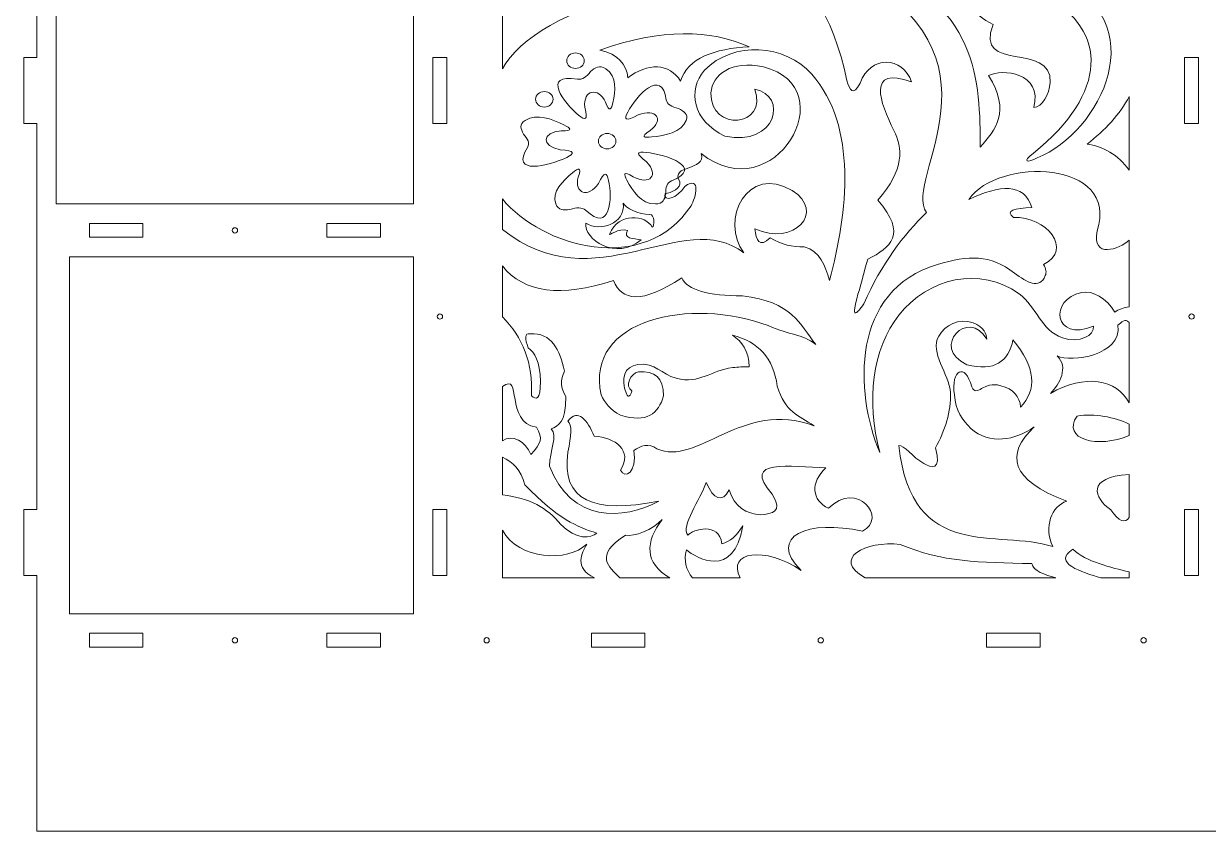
# Model space of a CAD drawing. Header units: inches. Extents: x 317 to 457, y -18 to 75.
# Drawn here: x 317.13 to 352.46, y -17.92 to 6.17 of the extents above; entities that cross this region are included whole.
import ezdxf

# ---------------------------------------------------------------- set-up
doc = ezdxf.new("R2010")
doc.units = ezdxf.units.IN
doc.header["$MEASUREMENT"] = 0
doc.layers.add('Layer 1', color=7, linetype='Continuous')

msp = doc.modelspace()

# ---------------------------------------------------------------- linework, layer by layer
at = {"layer": 'Layer 1', "color": 22, "lineweight": 15}
for points, knots in [([(317.527, -10.288), (317.527, -10.288), (317.133, -10.288), (317.133, -10.288), (317.133, -10.288), (317.133, -10.288), (317.133, -8.32), (317.133, -8.32), (317.133, -8.32), (317.133, -8.32), (317.527, -8.32), (317.527, -8.32), (317.527, -8.32), (317.527, -8.32), (317.527, 3.196), (317.527, 3.196), (317.527, 3.196), (317.527, 3.196), (317.133, 3.196), (317.133, 3.196), (317.133, 3.196), (317.133, 3.196), (317.133, 5.165), (317.133, 5.165), (317.133, 5.165), (317.133, 5.165), (317.527, 5.165), (317.527, 5.165), (317.527, 5.165), (317.527, 5.165), (317.527, 16.68), (317.527, 16.68), (317.527, 16.68), (317.527, 16.68), (317.133, 16.68), (317.133, 16.68), (317.133, 16.68), (317.133, 16.68), (317.133, 18.649), (317.133, 18.649), (317.133, 18.649), (317.133, 18.649), (317.527, 18.649), (317.527, 18.649), (317.527, 18.649), (317.527, 18.649), (317.527, 30.165), (317.527, 30.165), (317.527, 30.165), (317.527, 30.165), (317.133, 30.165), (317.133, 30.165), (317.133, 30.165), (317.133, 30.165), (317.133, 32.133), (317.133, 32.133), (317.133, 32.133), (317.133, 32.133), (317.527, 32.133), (317.527, 32.133), (317.527, 32.133), (317.527, 32.133), (317.527, 43.649), (317.527, 43.649), (317.527, 43.649), (317.527, 43.649), (317.133, 43.649), (317.133, 43.649), (317.133, 43.649), (317.133, 43.649), (317.133, 45.617), (317.133, 45.617), (317.133, 45.617), (317.133, 45.617), (317.527, 45.617), (317.527, 45.617), (317.527, 45.617), (317.527, 45.617), (317.527, 57.133), (317.527, 57.133), (317.527, 57.133), (317.527, 57.133), (317.133, 57.133), (317.133, 57.133), (317.133, 57.133), (317.133, 57.133), (317.133, 59.102), (317.133, 59.102), (317.133, 59.102), (317.133, 59.102), (317.527, 59.102), (317.527, 59.102), (317.527, 59.102), (317.527, 59.102), (317.527, 70.618), (317.527, 70.618), (317.527, 70.618), (317.527, 70.618), (317.133, 70.618), (317.133, 70.618), (317.133, 70.618), (317.133, 70.618), (317.133, 72.586), (317.133, 72.586), (317.133, 72.586), (317.133, 72.586), (317.527, 72.586), (317.527, 72.586), (317.527, 72.586), (317.527, 72.586), (317.527, 74.604), (317.527, 74.604), (317.527, 74.604), (317.527, 74.604), (363.983, 74.604), (363.983, 74.604), (363.983, 74.604), (363.983, 74.604), (363.983, 72.586), (363.983, 72.586), (363.983, 72.586), (363.983, 72.586), (364.377, 72.586), (364.377, 72.586), (364.377, 72.586), (364.377, 72.586), (364.377, 70.618), (364.377, 70.618), (364.377, 70.618), (364.377, 70.618), (363.983, 70.618), (363.983, 70.618), (363.983, 70.618), (363.983, 70.618), (363.983, 59.102), (363.983, 59.102), (363.983, 59.102), (363.983, 59.102), (364.377, 59.102), (364.377, 59.102), (364.377, 59.102), (364.377, 59.102), (364.377, 57.133), (364.377, 57.133), (364.377, 57.133), (364.377, 57.133), (363.983, 57.133), (363.983, 57.133), (363.983, 57.133), (363.983, 57.133), (363.983, 45.617), (363.983, 45.617), (363.983, 45.617), (363.983, 45.617), (364.377, 45.617), (364.377, 45.617), (364.377, 45.617), (364.377, 45.617), (364.377, 43.649), (364.377, 43.649), (364.377, 43.649), (364.377, 43.649), (363.983, 43.649), (363.983, 43.649), (363.983, 43.649), (363.983, 43.649), (363.983, 32.133), (363.983, 32.133), (363.983, 32.133), (363.983, 32.133), (364.377, 32.133), (364.377, 32.133), (364.377, 32.133), (364.377, 32.133), (364.377, 30.165), (364.377, 30.165), (364.377, 30.165), (364.377, 30.165), (363.983, 30.165), (363.983, 30.165), (363.983, 30.165), (363.983, 30.165), (363.983, 18.649), (363.983, 18.649), (363.983, 18.649), (363.983, 18.649), (364.377, 18.649), (364.377, 18.649), (364.377, 18.649), (364.377, 18.649), (364.377, 16.68), (364.377, 16.68), (364.377, 16.68), (364.377, 16.68), (363.983, 16.68), (363.983, 16.68), (363.983, 16.68), (363.983, 16.68), (363.983, 5.165), (363.983, 5.165), (363.983, 5.165), (363.983, 5.165), (364.377, 5.165), (364.377, 5.165), (364.377, 5.165), (364.377, 5.165), (364.377, 3.196), (364.377, 3.196), (364.377, 3.196), (364.377, 3.196), (363.983, 3.196), (363.983, 3.196), (363.983, 3.196), (363.983, 3.196), (363.983, -8.32), (363.983, -8.32), (363.983, -8.32), (363.983, -8.32), (364.377, -8.32), (364.377, -8.32), (364.377, -8.32), (364.377, -8.32), (364.377, -10.288), (364.377, -10.288), (364.377, -10.288), (364.377, -10.288), (363.983, -10.288), (363.983, -10.288), (363.983, -10.288), (363.983, -10.288), (363.983, -17.916), (363.983, -17.916), (363.983, -17.916), (363.983, -17.916), (317.527, -17.916), (317.527, -17.916), (317.527, -17.916), (317.527, -17.916), (317.527, -10.288), (317.527, -10.288)], [0, 0, 0, 0, 0.016667, 0.016667, 0.016667, 0.016667, 0.033333, 0.033333, 0.033333, 0.033333, 0.05, 0.05, 0.05, 0.05, 0.066667, 0.066667, 0.066667, 0.066667, 0.083333, 0.083333, 0.083333, 0.083333, 0.1, 0.1, 0.1, 0.1, 0.116667, 0.116667, 0.116667, 0.116667, 0.133333, 0.133333, 0.133333, 0.133333, 0.15, 0.15, 0.15, 0.15, 0.166667, 0.166667, 0.166667, 0.166667, 0.183333, 0.183333, 0.183333, 0.183333, 0.2, 0.2, 0.2, 0.2, 0.216667, 0.216667, 0.216667, 0.216667, 0.233333, 0.233333, 0.233333, 0.233333, 0.25, 0.25, 0.25, 0.25, 0.266667, 0.266667, 0.266667, 0.266667, 0.283333, 0.283333, 0.283333, 0.283333, 0.3, 0.3, 0.3, 0.3, 0.316667, 0.316667, 0.316667, 0.316667, 0.333333, 0.333333, 0.333333, 0.333333, 0.35, 0.35, 0.35, 0.35, 0.366667, 0.366667, 0.366667, 0.366667, 0.383333, 0.383333, 0.383333, 0.383333, 0.4, 0.4, 0.4, 0.4, 0.416667, 0.416667, 0.416667, 0.416667, 0.433333, 0.433333, 0.433333, 0.433333, 0.45, 0.45, 0.45, 0.45, 0.466667, 0.466667, 0.466667, 0.466667, 0.483333, 0.483333, 0.483333, 0.483333, 0.5, 0.5, 0.5, 0.5, 0.516667, 0.516667, 0.516667, 0.516667, 0.533333, 0.533333, 0.533333, 0.533333, 0.55, 0.55, 0.55, 0.55, 0.566667, 0.566667, 0.566667, 0.566667, 0.583333, 0.583333, 0.583333, 0.583333, 0.6, 0.6, 0.6, 0.6, 0.616667, 0.616667, 0.616667, 0.616667, 0.633333, 0.633333, 0.633333, 0.633333, 0.65, 0.65, 0.65, 0.65, 0.666667, 0.666667, 0.666667, 0.666667, 0.683333, 0.683333, 0.683333, 0.683333, 0.7, 0.7, 0.7, 0.7, 0.716667, 0.716667, 0.716667, 0.716667, 0.733333, 0.733333, 0.733333, 0.733333, 0.75, 0.75, 0.75, 0.75, 0.766667, 0.766667, 0.766667, 0.766667, 0.783333, 0.783333, 0.783333, 0.783333, 0.8, 0.8, 0.8, 0.8, 0.816667, 0.816667, 0.816667, 0.816667, 0.833333, 0.833333, 0.833333, 0.833333, 0.85, 0.85, 0.85, 0.85, 0.866667, 0.866667, 0.866667, 0.866667, 0.883333, 0.883333, 0.883333, 0.883333, 0.9, 0.9, 0.9, 0.9, 0.916667, 0.916667, 0.916667, 0.916667, 0.933333, 0.933333, 0.933333, 0.933333, 0.95, 0.95, 0.95, 0.95, 0.966667, 0.966667, 0.966667, 0.966667, 0.983333, 0.983333, 0.983333, 0.983333, 1, 1, 1, 1]), ([(318.105, 23.261), (318.105, 23.261), (328.759, 23.261), (328.759, 23.261), (328.759, 23.261), (328.759, 23.261), (328.759, 0.797), (328.759, 0.797), (328.759, 0.797), (328.759, 0.797), (318.105, 0.797), (318.105, 0.797), (318.105, 0.797), (318.105, 0.797), (318.105, 23.261), (318.105, 23.261)], [0, 0, 0, 0, 0.25, 0.25, 0.25, 0.25, 0.5, 0.5, 0.5, 0.5, 0.75, 0.75, 0.75, 0.75, 1, 1, 1, 1]), ([(343.614, 4.437), (343.348, 5.205), (342.371, 5.244), (342.075, 4.397), (342.075, 4.397), (341.865, 3.993), (341.765, 4.195), (341.681, 4.483), (341.681, 4.483), (341.275, 6.44), (340.462, 7.79), (338.921, 8.059), (338.921, 8.059), (338.534, 8.145), (338.689, 8.24), (339.09, 8.337), (339.09, 8.337), (339.981, 8.833), (340.145, 9.484), (338.709, 10.482), (338.709, 10.482), (339.446, 10.622), (339.879, 11.015), (340.008, 11.663), (340.008, 11.663), (341.408, 10.409), (343.008, 9.968), (344.651, 9.696), (344.651, 9.696), (344.873, 9.65), (343.195, 9.046), (342.171, 9.752), (342.171, 9.752), (341.749, 10.042), (341.331, 10.491), (340.811, 10.625), (340.811, 10.625), (340.684, 9.068), (342.23, 8.197), (343.561, 8.575), (343.561, 8.575), (344.041, 7.703), (344.778, 7.828), (345.49, 8.423), (345.49, 8.423), (345.749, 7.616), (346.948, 7.636), (347.896, 7.562), (347.896, 7.562), (350.932, 6.254), (349.247, 2.924), (347.362, 2.174), (347.362, 2.174), (347.077, 2.007), (346.877, 2.052), (347.249, 2.309), (347.249, 2.309), (349.476, 4.117), (349.473, 5.972), (347.61, 6.988), (347.61, 6.988), (347.086, 6.762), (345.878, 7.053), (345.127, 7.512), (345.127, 7.512), (345.084, 6.904), (345.431, 6.466), (346.044, 6.145), (346.044, 6.145), (345.468, 4.675), (347.793, 5.669), (347.75, 4.418), (347.75, 4.418), (347.719, 4.069), (347.517, 3.682), (347.257, 3.674), (347.257, 3.674), (347.534, 4.719), (346.31, 4.839), (345.91, 4.626), (345.91, 4.626), (346.582, 3.537), (346.112, 3.017), (345.659, 2.487), (345.659, 2.487), (345.653, 4.394), (345.652, 6.869), (342.127, 8.01), (342.127, 8.01), (341.386, 8.138), (341.26, 8.053), (341.752, 7.756), (341.752, 7.756), (346.702, 5.199), (343.33, 1.562), (344.057, 0.542), (344.057, 0.542), (343.369, -0.131), (342.727, -0.972), (342.187, -2.182), (342.187, -2.182), (341.964, -2.5), (341.795, -2.68), (342.014, -1.893), (342.014, -1.893), (342.128, -1.565), (342.197, -1.18), (342.312, -0.852), (342.312, -0.852), (342.978, -0.499), (343.496, -0.119), (342.606, 0.913), (342.606, 0.913), (343.414, 1.82), (343.341, 2.483), (343.088, 2.985), (343.088, 2.985), (342.66, 3.834), (342.268, 4.924), (343.614, 4.437)], [0, 0, 0, 0, 0.033333, 0.033333, 0.033333, 0.033333, 0.066667, 0.066667, 0.066667, 0.066667, 0.1, 0.1, 0.1, 0.1, 0.133333, 0.133333, 0.133333, 0.133333, 0.166667, 0.166667, 0.166667, 0.166667, 0.2, 0.2, 0.2, 0.2, 0.233333, 0.233333, 0.233333, 0.233333, 0.266667, 0.266667, 0.266667, 0.266667, 0.3, 0.3, 0.3, 0.3, 0.333333, 0.333333, 0.333333, 0.333333, 0.366667, 0.366667, 0.366667, 0.366667, 0.4, 0.4, 0.4, 0.4, 0.433333, 0.433333, 0.433333, 0.433333, 0.466667, 0.466667, 0.466667, 0.466667, 0.5, 0.5, 0.5, 0.5, 0.533333, 0.533333, 0.533333, 0.533333, 0.566667, 0.566667, 0.566667, 0.566667, 0.6, 0.6, 0.6, 0.6, 0.633333, 0.633333, 0.633333, 0.633333, 0.666667, 0.666667, 0.666667, 0.666667, 0.7, 0.7, 0.7, 0.7, 0.733333, 0.733333, 0.733333, 0.733333, 0.766667, 0.766667, 0.766667, 0.766667, 0.8, 0.8, 0.8, 0.8, 0.833333, 0.833333, 0.833333, 0.833333, 0.866667, 0.866667, 0.866667, 0.866667, 0.9, 0.9, 0.9, 0.9, 0.933333, 0.933333, 0.933333, 0.933333, 0.966667, 0.966667, 0.966667, 0.966667, 1, 1, 1, 1]), ([(331.409, 4.823), (331.409, 4.823), (331.409, 6.46), (331.409, 6.46), (331.409, 6.46), (332.375, 7.131), (334.035, 7.377), (335.346, 6.982), (335.346, 6.982), (333.406, 6.656), (331.907, 5.737), (331.409, 4.823)], [0, 0, 0, 0, 0.333333, 0.333333, 0.333333, 0.333333, 0.666667, 0.666667, 0.666667, 0.666667, 1, 1, 1, 1]), ([(334.317, 5.385), (334.859, 5.262), (335.108, 4.967), (335.154, 4.555), (335.154, 4.555), (335.725, 5.007), (336.4, 5.013), (336.723, 4.457), (336.723, 4.457), (336.944, 5.161), (337.728, 5.424), (338.767, 5.486), (338.767, 5.486), (337.611, 6), (336.171, 6.039), (334.317, 5.385)], [0, 0, 0, 0, 0.25, 0.25, 0.25, 0.25, 0.5, 0.5, 0.5, 0.5, 0.75, 0.75, 0.75, 0.75, 1, 1, 1, 1]), ([(331.409, 0.034), (331.409, 0.034), (331.409, 0.947), (331.409, 0.947), (331.409, 0.947), (332.585, -0.492), (335.661, -1.356), (337.036, 0.745), (337.036, 0.745), (337.176, 0.959), (337.348, 1.677), (336.848, 1.318), (336.848, 1.318), (336.631, 0.959), (336.191, 0.829), (336.263, 1.113), (336.263, 1.113), (336.448, 1.113), (336.743, 1.287), (336.703, 1.452), (336.703, 1.452), (336.385, 1.993), (337.513, 1.764), (337.334, 2.304), (337.334, 2.304), (339.519, 0.571), (341.655, 4.256), (339.192, 4.889), (339.192, 4.889), (338.249, 5.097), (337.661, 4.651), (337.629, 4.108), (337.629, 4.108), (337.615, 2.928), (339.341, 3.086), (338.939, 4.217), (338.939, 4.217), (339.922, 4.043), (339.596, 2.491), (338.046, 2.82), (338.046, 2.82), (337.068, 3.282), (336.928, 4.195), (337.436, 4.785), (337.436, 4.785), (338.298, 5.668), (339.841, 5.571), (340.637, 4.663), (340.637, 4.663), (342.01, 3.104), (341.705, 0.551), (341.167, -1.486), (341.167, -1.486), (341.031, -1.045), (340.888, -0.611), (340.409, -0.481), (340.409, -0.481), (340.045, -0.485), (339.755, -0.43), (339.397, -0.212), (339.397, -0.212), (339.08, -0.541), (338.971, -0.27), (338.939, 0.056), (338.939, 0.056), (340.111, -0.493), (341.062, 0.573), (340.048, 1.195), (340.048, 1.195), (338.731, 2.003), (337.872, 0.313), (338.614, -0.665), (338.614, -0.665), (336.781, 0.742), (334.192, -2.182), (331.409, 0.034)], [0, 0, 0, 0, 0.052632, 0.052632, 0.052632, 0.052632, 0.105263, 0.105263, 0.105263, 0.105263, 0.157895, 0.157895, 0.157895, 0.157895, 0.210526, 0.210526, 0.210526, 0.210526, 0.263158, 0.263158, 0.263158, 0.263158, 0.315789, 0.315789, 0.315789, 0.315789, 0.368421, 0.368421, 0.368421, 0.368421, 0.421053, 0.421053, 0.421053, 0.421053, 0.473684, 0.473684, 0.473684, 0.473684, 0.526316, 0.526316, 0.526316, 0.526316, 0.578947, 0.578947, 0.578947, 0.578947, 0.631579, 0.631579, 0.631579, 0.631579, 0.684211, 0.684211, 0.684211, 0.684211, 0.736842, 0.736842, 0.736842, 0.736842, 0.789474, 0.789474, 0.789474, 0.789474, 0.842105, 0.842105, 0.842105, 0.842105, 0.894737, 0.894737, 0.894737, 0.894737, 0.947368, 0.947368, 0.947368, 0.947368, 1, 1, 1, 1]), ([(333.589, 5.3), (333.444, 5.3), (333.327, 5.197), (333.327, 5.069), (333.327, 5.069), (333.327, 4.941), (333.444, 4.838), (333.589, 4.838), (333.589, 4.838), (333.734, 4.838), (333.851, 4.941), (333.851, 5.069), (333.851, 5.069), (333.851, 5.197), (333.734, 5.3), (333.589, 5.3)], [0, 0, 0, 0, 0.25, 0.25, 0.25, 0.25, 0.5, 0.5, 0.5, 0.5, 0.75, 0.75, 0.75, 0.75, 1, 1, 1, 1]), ([(329.755, 3.196), (329.755, 3.196), (329.338, 3.196), (329.338, 3.196), (329.338, 3.196), (329.338, 3.196), (329.338, 5.165), (329.338, 5.165), (329.338, 5.165), (329.338, 5.165), (329.755, 5.165), (329.755, 5.165), (329.755, 5.165), (329.755, 5.165), (329.755, 3.196), (329.755, 3.196)], [0, 0, 0, 0, 0.25, 0.25, 0.25, 0.25, 0.5, 0.5, 0.5, 0.5, 0.75, 0.75, 0.75, 0.75, 1, 1, 1, 1]), ([(334.485, 3.832), (334.261, 4.295), (333.815, 4.199), (333.866, 3.68), (333.866, 3.68), (333.972, 3.283), (333.885, 3.28), (333.683, 3.445), (333.683, 3.445), (333.238, 3.81), (332.567, 4.706), (333.646, 4.518), (333.646, 4.518), (333.793, 4.5), (333.925, 4.585), (334.035, 4.747), (334.035, 4.747), (334.178, 4.855), (334.302, 4.951), (334.49, 4.827), (334.49, 4.827), (334.833, 4.6), (334.781, 4.169), (334.703, 3.814), (334.703, 3.814), (334.662, 3.625), (334.604, 3.504), (334.485, 3.832)], [0, 0, 0, 0, 0.142857, 0.142857, 0.142857, 0.142857, 0.285714, 0.285714, 0.285714, 0.285714, 0.428571, 0.428571, 0.428571, 0.428571, 0.571429, 0.571429, 0.571429, 0.571429, 0.714286, 0.714286, 0.714286, 0.714286, 0.857143, 0.857143, 0.857143, 0.857143, 1, 1, 1, 1]), ([(352.172, 3.196), (352.172, 3.196), (351.755, 3.196), (351.755, 3.196), (351.755, 3.196), (351.755, 3.196), (351.755, 5.165), (351.755, 5.165), (351.755, 5.165), (351.755, 5.165), (352.172, 5.165), (352.172, 5.165), (352.172, 5.165), (352.172, 5.165), (352.172, 3.196), (352.172, 3.196)], [0, 0, 0, 0, 0.25, 0.25, 0.25, 0.25, 0.5, 0.5, 0.5, 0.5, 0.75, 0.75, 0.75, 0.75, 1, 1, 1, 1]), ([(335.815, 2.983), (336.245, 3.314), (336.004, 3.659), (335.46, 3.456), (335.46, 3.456), (335.065, 3.243), (335.035, 3.316), (335.15, 3.536), (335.15, 3.536), (335.406, 4.023), (336.165, 4.863), (336.295, 3.9), (336.295, 3.9), (336.321, 3.77), (336.454, 3.686), (336.662, 3.643), (336.662, 3.643), (336.823, 3.557), (336.965, 3.483), (336.889, 3.286), (336.889, 3.286), (336.751, 2.928), (336.27, 2.839), (335.863, 2.794), (335.863, 2.794), (335.647, 2.77), (335.499, 2.782), (335.815, 2.983)], [0, 0, 0, 0, 0.142857, 0.142857, 0.142857, 0.142857, 0.285714, 0.285714, 0.285714, 0.285714, 0.428571, 0.428571, 0.428571, 0.428571, 0.571429, 0.571429, 0.571429, 0.571429, 0.714286, 0.714286, 0.714286, 0.714286, 0.857143, 0.857143, 0.857143, 0.857143, 1, 1, 1, 1]), ([(332.66, 4.15), (332.515, 4.15), (332.398, 4.047), (332.398, 3.919), (332.398, 3.919), (332.398, 3.791), (332.515, 3.687), (332.66, 3.687), (332.66, 3.687), (332.805, 3.687), (332.922, 3.791), (332.922, 3.919), (332.922, 3.919), (332.922, 4.047), (332.805, 4.15), (332.66, 4.15)], [0, 0, 0, 0, 0.25, 0.25, 0.25, 0.25, 0.5, 0.5, 0.5, 0.5, 0.75, 0.75, 0.75, 0.75, 1, 1, 1, 1]), ([(350.101, 4.001), (350.101, 4.001), (350.101, 1.801), (350.101, 1.801), (350.101, 1.801), (349.792, 2.27), (349.279, 2.518), (348.85, 2.581), (348.85, 2.581), (349.357, 2.98), (349.847, 3.491), (350.101, 4.001)], [0, 0, 0, 0, 0.333333, 0.333333, 0.333333, 0.333333, 0.666667, 0.666667, 0.666667, 0.666667, 1, 1, 1, 1]), ([(333.159, 2.977), (332.591, 2.932), (332.556, 2.528), (333.132, 2.411), (333.132, 2.411), (333.593, 2.378), (333.569, 2.303), (333.328, 2.185), (333.328, 2.185), (332.798, 1.924), (331.624, 1.638), (332.16, 2.485), (332.16, 2.485), (332.226, 2.603), (332.174, 2.74), (332.034, 2.883), (332.034, 2.883), (331.961, 3.036), (331.896, 3.17), (332.088, 3.289), (332.088, 3.289), (332.438, 3.508), (332.887, 3.33), (333.246, 3.155), (333.246, 3.155), (333.437, 3.063), (333.549, 2.976), (333.159, 2.977)], [0, 0, 0, 0, 0.142857, 0.142857, 0.142857, 0.142857, 0.285714, 0.285714, 0.285714, 0.285714, 0.428571, 0.428571, 0.428571, 0.428571, 0.571429, 0.571429, 0.571429, 0.571429, 0.714286, 0.714286, 0.714286, 0.714286, 0.857143, 0.857143, 0.857143, 0.857143, 1, 1, 1, 1]), ([(334.534, 2.9), (334.389, 2.9), (334.272, 2.797), (334.272, 2.669), (334.272, 2.669), (334.272, 2.541), (334.389, 2.438), (334.534, 2.438), (334.534, 2.438), (334.678, 2.438), (334.796, 2.541), (334.796, 2.669), (334.796, 2.669), (334.796, 2.797), (334.678, 2.9), (334.534, 2.9)], [0, 0, 0, 0, 0.25, 0.25, 0.25, 0.25, 0.5, 0.5, 0.5, 0.5, 0.75, 0.75, 0.75, 0.75, 1, 1, 1, 1]), ([(335.312, 1.604), (335.801, 1.346), (336.098, 1.654), (335.711, 2.048), (335.711, 2.048), (335.36, 2.314), (335.429, 2.362), (335.702, 2.333), (335.702, 2.333), (336.306, 2.269), (337.445, 1.892), (336.448, 1.484), (336.448, 1.484), (336.316, 1.423), (336.266, 1.285), (336.285, 1.097), (336.285, 1.097), (336.241, 0.935), (336.205, 0.793), (335.971, 0.796), (335.971, 0.796), (335.541, 0.801), (335.297, 1.178), (335.123, 1.505), (335.123, 1.505), (335.03, 1.679), (334.997, 1.807), (335.312, 1.604)], [0, 0, 0, 0, 0.142857, 0.142857, 0.142857, 0.142857, 0.285714, 0.285714, 0.285714, 0.285714, 0.428571, 0.428571, 0.428571, 0.428571, 0.571429, 0.571429, 0.571429, 0.571429, 0.714286, 0.714286, 0.714286, 0.714286, 0.857143, 0.857143, 0.857143, 0.857143, 1, 1, 1, 1]), ([(350.101, -0.282), (350.101, -0.282), (350.101, -2.272), (350.101, -2.272), (350.101, -2.272), (349.934, -2.295), (349.793, -2.348), (349.672, -2.427), (349.672, -2.427), (349.426, -2.017), (349.019, -1.778), (348.684, -1.843), (348.684, -1.843), (347.702, -2.036), (347.848, -3.343), (349.042, -2.846), (349.042, -2.846), (349.074, -3.13), (348.611, -3.366), (348.118, -3.197), (348.118, -3.197), (347.448, -2.969), (347.357, -2.272), (346.817, -1.882), (346.817, -1.882), (345.663, -1.045), (344.098, -1.41), (343.236, -2.519), (343.236, -2.519), (342.448, -3.533), (342.247, -5.067), (342.663, -6.621), (342.663, -6.621), (341.905, -4.805), (341.806, -1.771), (344.383, -1.009), (344.383, -1.009), (345.324, -0.731), (345.943, -0.707), (346.684, -1.263), (346.684, -1.263), (347.053, -1.54), (347.421, -1.771), (347.6, -1.34), (347.6, -1.34), (347.638, -1.249), (347.632, -1.136), (347.544, -1.01), (347.544, -1.01), (348.452, -0.574), (347.627, 0.44), (346.655, 0.392), (346.655, 0.392), (346.375, 0.591), (346.698, 0.673), (347.199, 0.689), (347.199, 0.689), (346.962, 1.436), (346.248, 1.368), (345.318, 0.929), (345.318, 0.929), (346.191, 2.205), (349.829, 2.116), (349.144, -0.007), (349.144, -0.007), (348.987, -0.857), (349.808, -0.551), (350.101, -0.282)], [0, 0, 0, 0, 0.058824, 0.058824, 0.058824, 0.058824, 0.117647, 0.117647, 0.117647, 0.117647, 0.176471, 0.176471, 0.176471, 0.176471, 0.235294, 0.235294, 0.235294, 0.235294, 0.294118, 0.294118, 0.294118, 0.294118, 0.352941, 0.352941, 0.352941, 0.352941, 0.411765, 0.411765, 0.411765, 0.411765, 0.470588, 0.470588, 0.470588, 0.470588, 0.529412, 0.529412, 0.529412, 0.529412, 0.588235, 0.588235, 0.588235, 0.588235, 0.647059, 0.647059, 0.647059, 0.647059, 0.705882, 0.705882, 0.705882, 0.705882, 0.764706, 0.764706, 0.764706, 0.764706, 0.823529, 0.823529, 0.823529, 0.823529, 0.882353, 0.882353, 0.882353, 0.882353, 0.941176, 0.941176, 0.941176, 0.941176, 1, 1, 1, 1]), ([(333.67, 1.6), (333.543, 1.11), (333.968, 0.956), (334.272, 1.403), (334.272, 1.403), (334.45, 1.779), (334.523, 1.736), (334.576, 1.498), (334.576, 1.498), (334.694, 0.971), (334.639, -0.102), (333.892, 0.61), (333.892, 0.61), (333.785, 0.702), (333.621, 0.701), (333.424, 0.627), (333.424, 0.627), (333.236, 0.613), (333.073, 0.6), (333.003, 0.798), (333.003, 0.798), (332.876, 1.159), (333.206, 1.481), (333.505, 1.729), (333.505, 1.729), (333.664, 1.86), (333.792, 1.927), (333.67, 1.6)], [0, 0, 0, 0, 0.142857, 0.142857, 0.142857, 0.142857, 0.285714, 0.285714, 0.285714, 0.285714, 0.428571, 0.428571, 0.428571, 0.428571, 0.571429, 0.571429, 0.571429, 0.571429, 0.714286, 0.714286, 0.714286, 0.714286, 0.857143, 0.857143, 0.857143, 0.857143, 1, 1, 1, 1]), ([(335.014, 0.816), (335.064, 0.692), (335.468, 0.476), (335.806, 0.486), (335.806, 0.486), (335.949, 0.49), (335.956, 0.118), (335.877, 0.105), (335.877, 0.105), (335.692, 0.464), (334.877, 0.565), (334.602, -0.103), (334.602, -0.103), (334.569, -0.181), (334.869, 0.097), (335.145, 0.004), (335.145, 0.004), (334.981, -0.232), (335.325, -0.24), (335.552, -0.271), (335.552, -0.271), (334.804, -0.902), (333.827, -0.269), (333.901, 0.226), (333.901, 0.226), (334.311, -0.046), (335.094, 0.214), (335.014, 0.816)], [0, 0, 0, 0, 0.142857, 0.142857, 0.142857, 0.142857, 0.285714, 0.285714, 0.285714, 0.285714, 0.428571, 0.428571, 0.428571, 0.428571, 0.571429, 0.571429, 0.571429, 0.571429, 0.714286, 0.714286, 0.714286, 0.714286, 0.857143, 0.857143, 0.857143, 0.857143, 1, 1, 1, 1]), ([(319.092, -0.199), (319.092, -0.199), (320.686, -0.199), (320.686, -0.199), (320.686, -0.199), (320.686, -0.199), (320.686, 0.218), (320.686, 0.218), (320.686, 0.218), (320.686, 0.218), (319.092, 0.218), (319.092, 0.218), (319.092, 0.218), (319.092, 0.218), (319.092, -0.199), (319.092, -0.199)], [0, 0, 0, 0, 0.25, 0.25, 0.25, 0.25, 0.5, 0.5, 0.5, 0.5, 0.75, 0.75, 0.75, 0.75, 1, 1, 1, 1]), ([(323.432, 0.088), (323.476, 0.088), (323.511, 0.053), (323.511, 0.009), (323.511, 0.009), (323.511, -0.034), (323.476, -0.07), (323.432, -0.07), (323.432, -0.07), (323.389, -0.07), (323.353, -0.034), (323.353, 0.009), (323.353, 0.009), (323.353, 0.053), (323.389, 0.088), (323.432, 0.088)], [0, 0, 0, 0, 0.25, 0.25, 0.25, 0.25, 0.5, 0.5, 0.5, 0.5, 0.75, 0.75, 0.75, 0.75, 1, 1, 1, 1]), ([(326.178, -0.199), (326.178, -0.199), (327.773, -0.199), (327.773, -0.199), (327.773, -0.199), (327.773, -0.199), (327.773, 0.218), (327.773, 0.218), (327.773, 0.218), (327.773, 0.218), (326.178, 0.218), (326.178, 0.218), (326.178, 0.218), (326.178, 0.218), (326.178, -0.199), (326.178, -0.199)], [0, 0, 0, 0, 0.25, 0.25, 0.25, 0.25, 0.5, 0.5, 0.5, 0.5, 0.75, 0.75, 0.75, 0.75, 1, 1, 1, 1]), ([(318.499, -0.778), (318.499, -0.778), (328.759, -0.778), (328.759, -0.778), (328.759, -0.778), (328.759, -0.778), (328.759, -11.432), (328.759, -11.432), (328.759, -11.432), (328.759, -11.432), (318.499, -11.432), (318.499, -11.432), (318.499, -11.432), (318.499, -11.432), (318.499, -0.778), (318.499, -0.778)], [0, 0, 0, 0, 0.25, 0.25, 0.25, 0.25, 0.5, 0.5, 0.5, 0.5, 0.75, 0.75, 0.75, 0.75, 1, 1, 1, 1]), ([(331.409, -2.568), (331.409, -2.568), (331.409, -1.054), (331.409, -1.054), (331.409, -1.054), (332.055, -1.854), (333.158, -1.999), (334.718, -1.487), (334.718, -1.487), (334.973, -2.095), (335.566, -2.199), (336.761, -1.403), (336.761, -1.403), (336.912, -1.779), (337.567, -1.938), (338.568, -1.948), (338.568, -1.948), (340.035, -2.106), (340.292, -2.798), (340.753, -3.4), (340.753, -3.4), (340.322, -3.056), (340.005, -3.134), (339.339, -2.832), (339.339, -2.832), (337.036, -1.971), (333.858, -2.623), (334.355, -4.899), (334.355, -4.899), (334.453, -5.131), (334.631, -5.336), (334.928, -5.504), (334.928, -5.504), (335.718, -5.748), (336.067, -5.458), (336.215, -4.925), (336.215, -4.925), (336.224, -4.383), (335.944, -4.18), (335.464, -4.21), (335.464, -4.21), (335.232, -4.25), (335.048, -4.645), (335.272, -4.782), (335.272, -4.782), (335.241, -4.915), (335.174, -5.012), (335.109, -4.865), (335.109, -4.865), (334.927, -4.414), (335.039, -4.051), (335.45, -3.993), (335.45, -3.993), (335.976, -3.919), (336.14, -4.288), (336.596, -4.404), (336.596, -4.404), (337.304, -4.584), (337.617, -4.165), (338.277, -4.084), (338.277, -4.084), (338.438, -4.064), (338.603, -4.058), (338.767, -4.06), (338.767, -4.06), (338.759, -3.579), (338.558, -3.303), (338.27, -3.121), (338.27, -3.121), (339.03, -3.311), (339.504, -3.788), (339.602, -4.639), (339.602, -4.639), (339.856, -5.411), (340.223, -5.51), (340.705, -5.821), (340.705, -5.821), (338.564, -5.02), (337.209, -7.051), (336.018, -6.508), (336.018, -6.508), (335.779, -6.313), (335.517, -6.427), (335.332, -6.554), (335.332, -6.554), (335.421, -7.216), (335.073, -7.427), (334.928, -7.141), (334.928, -7.141), (335.312, -6.549), (334.773, -6.174), (334.146, -6.131), (334.146, -6.131), (333.94, -5.649), (333.672, -5.279), (333.362, -5.681), (333.362, -5.681), (333.496, -5.775), (333.466, -6.13), (333.362, -6.604), (333.362, -6.604), (333.153, -8.047), (334.136, -8.466), (336.074, -8.064), (336.074, -8.064), (335.031, -8.651), (333.445, -8.701), (332.812, -7.023), (332.812, -7.023), (332.828, -6.591), (333.061, -6.094), (332.865, -5.916), (332.865, -5.916), (333.075, -5.812), (333.297, -5.751), (333.304, -4.943), (333.304, -4.943), (333.139, -4.703), (333.127, -4.451), (333.266, -4.188), (333.266, -4.188), (333.107, -3.565), (332.886, -3.027), (332.235, -3.081), (332.235, -3.081), (332.069, -3.041), (332.083, -3.221), (332.177, -3.5), (332.177, -3.5), (332.381, -3.623), (332.526, -3.896), (332.544, -4.498), (332.544, -4.498), (332.549, -5.07), (332.42, -5.041), (332.273, -4.926), (332.273, -4.926), (332.337, -3.948), (332.009, -3.184), (331.409, -2.568)], [0, 0, 0, 0, 0.028571, 0.028571, 0.028571, 0.028571, 0.057143, 0.057143, 0.057143, 0.057143, 0.085714, 0.085714, 0.085714, 0.085714, 0.114286, 0.114286, 0.114286, 0.114286, 0.142857, 0.142857, 0.142857, 0.142857, 0.171429, 0.171429, 0.171429, 0.171429, 0.2, 0.2, 0.2, 0.2, 0.228571, 0.228571, 0.228571, 0.228571, 0.257143, 0.257143, 0.257143, 0.257143, 0.285714, 0.285714, 0.285714, 0.285714, 0.314286, 0.314286, 0.314286, 0.314286, 0.342857, 0.342857, 0.342857, 0.342857, 0.371429, 0.371429, 0.371429, 0.371429, 0.4, 0.4, 0.4, 0.4, 0.428571, 0.428571, 0.428571, 0.428571, 0.457143, 0.457143, 0.457143, 0.457143, 0.485714, 0.485714, 0.485714, 0.485714, 0.514286, 0.514286, 0.514286, 0.514286, 0.542857, 0.542857, 0.542857, 0.542857, 0.571429, 0.571429, 0.571429, 0.571429, 0.6, 0.6, 0.6, 0.6, 0.628571, 0.628571, 0.628571, 0.628571, 0.657143, 0.657143, 0.657143, 0.657143, 0.685714, 0.685714, 0.685714, 0.685714, 0.714286, 0.714286, 0.714286, 0.714286, 0.742857, 0.742857, 0.742857, 0.742857, 0.771429, 0.771429, 0.771429, 0.771429, 0.8, 0.8, 0.8, 0.8, 0.828571, 0.828571, 0.828571, 0.828571, 0.857143, 0.857143, 0.857143, 0.857143, 0.885714, 0.885714, 0.885714, 0.885714, 0.914286, 0.914286, 0.914286, 0.914286, 0.942857, 0.942857, 0.942857, 0.942857, 0.971429, 0.971429, 0.971429, 0.971429, 1, 1, 1, 1]), ([(346.865, -5.263), (347.354, -4.742), (347.314, -4.082), (346.636, -3.255), (346.636, -3.255), (346.502, -3.909), (346.087, -4.21), (345.26, -3.998), (345.26, -3.998), (344.144, -3.479), (345.325, -2.283), (345.853, -3.238), (345.853, -3.238), (345.851, -3.085), (345.781, -2.874), (345.448, -2.752), (345.448, -2.752), (345.027, -2.594), (344.606, -2.817), (344.421, -3.144), (344.421, -3.144), (344.14, -3.638), (344.738, -4.265), (344.772, -4.834), (344.772, -4.834), (344.805, -5.388), (344.6, -5.974), (344.325, -6.478), (344.325, -6.478), (344.536, -7.191), (344.177, -7.059), (343.974, -6.947), (343.974, -6.947), (343.651, -6.762), (343.383, -6.39), (343.23, -6.409), (343.23, -6.409), (343.617, -9.915), (346.2, -8.896), (347.825, -9.421), (347.825, -9.421), (347.544, -8.838), (347.791, -8.208), (348.239, -8.07), (348.239, -8.07), (346.558, -7.433), (346.394, -6.682), (347.266, -5.854), (347.266, -5.854), (346.705, -6.256), (345.938, -6.391), (345.378, -5.904), (345.378, -5.904), (345.136, -5.647), (344.921, -5.365), (344.89, -4.901), (344.89, -4.901), (344.774, -4.157), (345.215, -3.911), (345.406, -4.661), (345.406, -4.661), (345.554, -4.999), (345.76, -4.464), (346.27, -4.626), (346.27, -4.626), (346.657, -4.723), (346.833, -4.949), (346.865, -5.263)], [0, 0, 0, 0, 0.058824, 0.058824, 0.058824, 0.058824, 0.117647, 0.117647, 0.117647, 0.117647, 0.176471, 0.176471, 0.176471, 0.176471, 0.235294, 0.235294, 0.235294, 0.235294, 0.294118, 0.294118, 0.294118, 0.294118, 0.352941, 0.352941, 0.352941, 0.352941, 0.411765, 0.411765, 0.411765, 0.411765, 0.470588, 0.470588, 0.470588, 0.470588, 0.529412, 0.529412, 0.529412, 0.529412, 0.588235, 0.588235, 0.588235, 0.588235, 0.647059, 0.647059, 0.647059, 0.647059, 0.705882, 0.705882, 0.705882, 0.705882, 0.764706, 0.764706, 0.764706, 0.764706, 0.823529, 0.823529, 0.823529, 0.823529, 0.882353, 0.882353, 0.882353, 0.882353, 0.941176, 0.941176, 0.941176, 0.941176, 1, 1, 1, 1]), ([(329.546, -2.483), (329.59, -2.483), (329.625, -2.518), (329.625, -2.562), (329.625, -2.562), (329.625, -2.605), (329.59, -2.641), (329.546, -2.641), (329.546, -2.641), (329.503, -2.641), (329.468, -2.605), (329.468, -2.562), (329.468, -2.562), (329.468, -2.518), (329.503, -2.483), (329.546, -2.483)], [0, 0, 0, 0, 0.25, 0.25, 0.25, 0.25, 0.5, 0.5, 0.5, 0.5, 0.75, 0.75, 0.75, 0.75, 1, 1, 1, 1]), ([(350.101, -2.744), (350.101, -2.744), (350.101, -5.131), (350.101, -5.131), (350.101, -5.131), (349.733, -4.429), (348.784, -4.262), (347.757, -4.853), (347.757, -4.853), (348.027, -4.57), (348.308, -4.076), (347.953, -3.735), (347.953, -3.735), (348.377, -3.943), (349.887, -3.716), (349.767, -2.822), (349.767, -2.822), (349.866, -2.745), (349.978, -2.586), (350.101, -2.744)], [0, 0, 0, 0, 0.2, 0.2, 0.2, 0.2, 0.4, 0.4, 0.4, 0.4, 0.6, 0.6, 0.6, 0.6, 0.8, 0.8, 0.8, 0.8, 1, 1, 1, 1]), ([(351.964, -2.483), (352.007, -2.483), (352.042, -2.518), (352.042, -2.562), (352.042, -2.562), (352.042, -2.605), (352.007, -2.641), (351.964, -2.641), (351.964, -2.641), (351.92, -2.641), (351.885, -2.605), (351.885, -2.562), (351.885, -2.562), (351.885, -2.518), (351.92, -2.483), (351.964, -2.483)], [0, 0, 0, 0, 0.25, 0.25, 0.25, 0.25, 0.5, 0.5, 0.5, 0.5, 0.75, 0.75, 0.75, 0.75, 1, 1, 1, 1]), ([(331.409, -6.267), (331.409, -6.267), (331.409, -4.649), (331.409, -4.649), (331.409, -4.649), (332.016, -4.202), (331.468, -5.712), (332.423, -5.866), (332.423, -5.866), (332.626, -6.208), (332.567, -6.329), (332.262, -6.676), (332.262, -6.676), (332.103, -6.281), (331.7, -6.066), (331.409, -6.267)], [0, 0, 0, 0, 0.25, 0.25, 0.25, 0.25, 0.5, 0.5, 0.5, 0.5, 0.75, 0.75, 0.75, 0.75, 1, 1, 1, 1]), ([(350.101, -5.771), (350.101, -5.771), (350.101, -6.109), (350.101, -6.109), (350.101, -6.109), (349.178, -6.509), (348.068, -6.227), (348.546, -5.53), (348.546, -5.53), (349.068, -5.447), (349.671, -5.556), (350.101, -5.771)], [0, 0, 0, 0, 0.333333, 0.333333, 0.333333, 0.333333, 0.666667, 0.666667, 0.666667, 0.666667, 1, 1, 1, 1]), ([(331.409, -7.876), (331.409, -7.876), (331.409, -6.755), (331.409, -6.755), (331.409, -6.755), (331.72, -6.896), (331.966, -7.137), (332.082, -7.577), (332.082, -7.577), (333.067, -8.617), (333.655, -8.842), (334.221, -9.02), (334.221, -9.02), (334.063, -9.185), (333.608, -9.226), (333.152, -8.768), (333.152, -8.768), (332.732, -8.241), (332.242, -7.997), (331.409, -7.876)], [0, 0, 0, 0, 0.2, 0.2, 0.2, 0.2, 0.4, 0.4, 0.4, 0.4, 0.6, 0.6, 0.6, 0.6, 0.8, 0.8, 0.8, 0.8, 1, 1, 1, 1]), ([(338.497, -10.357), (338.497, -10.357), (337.083, -10.357), (337.083, -10.357), (337.083, -10.357), (336.877, -10.113), (336.822, -9.833), (336.895, -9.523), (336.895, -9.523), (337.19, -9.759), (338.308, -10.423), (338.576, -8.802), (338.576, -8.802), (338.412, -9.093), (338.182, -9.282), (337.957, -9.339), (337.957, -9.339), (337.872, -8.671), (337.091, -8.911), (336.938, -9.085), (336.938, -9.085), (336.717, -8.815), (337.318, -8.016), (337.487, -7.51), (337.487, -7.51), (337.707, -8.028), (337.97, -8.129), (338.175, -7.728), (338.175, -7.728), (338.325, -8.237), (338.685, -8.45), (339.112, -8.48), (339.112, -8.48), (339.454, -8.433), (339.795, -8.41), (339.454, -7.862), (339.454, -7.862), (338.493, -6.764), (340.025, -7.058), (341.059, -7.074), (341.059, -7.074), (340.573, -7.513), (340.643, -8.049), (341.134, -8.282), (341.134, -8.282), (341.996, -7.419), (342.912, -8.576), (342.146, -8.967), (342.146, -8.967), (340.552, -8.597), (339.272, -9.114), (340.323, -10.134), (340.323, -10.134), (339.228, -9.404), (338.1, -9.571), (338.497, -10.357)], [0, 0, 0, 0, 0.071429, 0.071429, 0.071429, 0.071429, 0.142857, 0.142857, 0.142857, 0.142857, 0.214286, 0.214286, 0.214286, 0.214286, 0.285714, 0.285714, 0.285714, 0.285714, 0.357143, 0.357143, 0.357143, 0.357143, 0.428571, 0.428571, 0.428571, 0.428571, 0.5, 0.5, 0.5, 0.5, 0.571429, 0.571429, 0.571429, 0.571429, 0.642857, 0.642857, 0.642857, 0.642857, 0.714286, 0.714286, 0.714286, 0.714286, 0.785714, 0.785714, 0.785714, 0.785714, 0.857143, 0.857143, 0.857143, 0.857143, 0.928571, 0.928571, 0.928571, 0.928571, 1, 1, 1, 1]), ([(350.101, -7.273), (350.101, -7.273), (350.101, -8.552), (350.101, -8.552), (350.101, -8.552), (349.992, -8.748), (349.781, -8.671), (349.558, -8.332), (349.558, -8.332), (349.04, -7.965), (348.818, -7.348), (350.101, -7.273)], [0, 0, 0, 0, 0.333333, 0.333333, 0.333333, 0.333333, 0.666667, 0.666667, 0.666667, 0.666667, 1, 1, 1, 1]), ([(329.755, -10.288), (329.755, -10.288), (329.338, -10.288), (329.338, -10.288), (329.338, -10.288), (329.338, -10.288), (329.338, -8.32), (329.338, -8.32), (329.338, -8.32), (329.338, -8.32), (329.755, -8.32), (329.755, -8.32), (329.755, -8.32), (329.755, -8.32), (329.755, -10.288), (329.755, -10.288)], [0, 0, 0, 0, 0.25, 0.25, 0.25, 0.25, 0.5, 0.5, 0.5, 0.5, 0.75, 0.75, 0.75, 0.75, 1, 1, 1, 1]), ([(352.172, -10.288), (352.172, -10.288), (351.755, -10.288), (351.755, -10.288), (351.755, -10.288), (351.755, -10.288), (351.755, -8.32), (351.755, -8.32), (351.755, -8.32), (351.755, -8.32), (352.172, -8.32), (352.172, -8.32), (352.172, -8.32), (352.172, -8.32), (352.172, -10.288), (352.172, -10.288)], [0, 0, 0, 0, 0.25, 0.25, 0.25, 0.25, 0.5, 0.5, 0.5, 0.5, 0.75, 0.75, 0.75, 0.75, 1, 1, 1, 1]), ([(336.405, -10.357), (336.405, -10.357), (334.915, -10.357), (334.915, -10.357), (334.915, -10.357), (334.58, -10.016), (334.13, -9.7), (335.08, -9.085), (335.08, -9.085), (335.344, -9.142), (335.895, -8.914), (336.172, -8.617), (336.172, -8.617), (335.673, -9.283), (335.632, -9.914), (336.405, -10.357)], [0, 0, 0, 0, 0.25, 0.25, 0.25, 0.25, 0.5, 0.5, 0.5, 0.5, 0.75, 0.75, 0.75, 0.75, 1, 1, 1, 1]), ([(334.159, -10.357), (334.159, -10.357), (331.409, -10.357), (331.409, -10.357), (331.409, -10.357), (331.409, -10.357), (331.409, -8.934), (331.409, -8.934), (331.409, -8.934), (331.902, -9.831), (333.351, -9.893), (333.93, -9.351), (333.93, -9.351), (333.772, -9.614), (333.53, -10.054), (334.159, -10.357)], [0, 0, 0, 0, 0.25, 0.25, 0.25, 0.25, 0.5, 0.5, 0.5, 0.5, 0.75, 0.75, 0.75, 0.75, 1, 1, 1, 1]), ([(347.91, -10.357), (347.91, -10.357), (342.226, -10.357), (342.226, -10.357), (342.226, -10.357), (341.206, -9.775), (342.241, -9.246), (343.274, -9.359), (343.274, -9.359), (344.524, -9.89), (345.631, -9.9), (347.201, -9.93), (347.201, -9.93), (347.229, -10.159), (347.591, -10.26), (347.91, -10.357)], [0, 0, 0, 0, 0.25, 0.25, 0.25, 0.25, 0.5, 0.5, 0.5, 0.5, 0.75, 0.75, 0.75, 0.75, 1, 1, 1, 1]), ([(350.101, -10.177), (350.101, -10.177), (350.101, -10.357), (350.101, -10.357), (350.101, -10.357), (350.101, -10.357), (349.255, -10.357), (349.255, -10.357), (349.255, -10.357), (348.706, -10.192), (347.778, -9.91), (348.423, -9.503), (348.423, -9.503), (348.802, -9.865), (349.578, -10.058), (350.101, -10.177)], [0, 0, 0, 0, 0.25, 0.25, 0.25, 0.25, 0.5, 0.5, 0.5, 0.5, 0.75, 0.75, 0.75, 0.75, 1, 1, 1, 1]), ([(319.092, -12.428), (319.092, -12.428), (320.686, -12.428), (320.686, -12.428), (320.686, -12.428), (320.686, -12.428), (320.686, -12.01), (320.686, -12.01), (320.686, -12.01), (320.686, -12.01), (319.092, -12.01), (319.092, -12.01), (319.092, -12.01), (319.092, -12.01), (319.092, -12.428), (319.092, -12.428)], [0, 0, 0, 0, 0.25, 0.25, 0.25, 0.25, 0.5, 0.5, 0.5, 0.5, 0.75, 0.75, 0.75, 0.75, 1, 1, 1, 1]), ([(326.178, -12.428), (326.178, -12.428), (327.773, -12.428), (327.773, -12.428), (327.773, -12.428), (327.773, -12.428), (327.773, -12.01), (327.773, -12.01), (327.773, -12.01), (327.773, -12.01), (326.178, -12.01), (326.178, -12.01), (326.178, -12.01), (326.178, -12.01), (326.178, -12.428), (326.178, -12.428)], [0, 0, 0, 0, 0.25, 0.25, 0.25, 0.25, 0.5, 0.5, 0.5, 0.5, 0.75, 0.75, 0.75, 0.75, 1, 1, 1, 1]), ([(335.659, -12.428), (335.659, -12.428), (334.064, -12.428), (334.064, -12.428), (334.064, -12.428), (334.064, -12.428), (334.064, -12.01), (334.064, -12.01), (334.064, -12.01), (334.064, -12.01), (335.659, -12.01), (335.659, -12.01), (335.659, -12.01), (335.659, -12.01), (335.659, -12.428), (335.659, -12.428)], [0, 0, 0, 0, 0.25, 0.25, 0.25, 0.25, 0.5, 0.5, 0.5, 0.5, 0.75, 0.75, 0.75, 0.75, 1, 1, 1, 1]), ([(347.446, -12.428), (347.446, -12.428), (345.851, -12.428), (345.851, -12.428), (345.851, -12.428), (345.851, -12.428), (345.851, -12.01), (345.851, -12.01), (345.851, -12.01), (345.851, -12.01), (347.446, -12.01), (347.446, -12.01), (347.446, -12.01), (347.446, -12.01), (347.446, -12.428), (347.446, -12.428)], [0, 0, 0, 0, 0.25, 0.25, 0.25, 0.25, 0.5, 0.5, 0.5, 0.5, 0.75, 0.75, 0.75, 0.75, 1, 1, 1, 1]), ([(323.432, -12.14), (323.476, -12.14), (323.511, -12.176), (323.511, -12.219), (323.511, -12.219), (323.511, -12.263), (323.476, -12.298), (323.432, -12.298), (323.432, -12.298), (323.389, -12.298), (323.353, -12.263), (323.353, -12.219), (323.353, -12.219), (323.353, -12.176), (323.389, -12.14), (323.432, -12.14)], [0, 0, 0, 0, 0.25, 0.25, 0.25, 0.25, 0.5, 0.5, 0.5, 0.5, 0.75, 0.75, 0.75, 0.75, 1, 1, 1, 1]), ([(330.94, -12.14), (330.983, -12.14), (331.019, -12.176), (331.019, -12.219), (331.019, -12.219), (331.019, -12.263), (330.983, -12.298), (330.94, -12.298), (330.94, -12.298), (330.896, -12.298), (330.861, -12.263), (330.861, -12.219), (330.861, -12.219), (330.861, -12.176), (330.896, -12.14), (330.94, -12.14)], [0, 0, 0, 0, 0.25, 0.25, 0.25, 0.25, 0.5, 0.5, 0.5, 0.5, 0.75, 0.75, 0.75, 0.75, 1, 1, 1, 1]), ([(340.903, -12.14), (340.946, -12.14), (340.981, -12.176), (340.981, -12.219), (340.981, -12.219), (340.981, -12.263), (340.946, -12.298), (340.903, -12.298), (340.903, -12.298), (340.859, -12.298), (340.824, -12.263), (340.824, -12.219), (340.824, -12.219), (340.824, -12.176), (340.859, -12.14), (340.903, -12.14)], [0, 0, 0, 0, 0.25, 0.25, 0.25, 0.25, 0.5, 0.5, 0.5, 0.5, 0.75, 0.75, 0.75, 0.75, 1, 1, 1, 1]), ([(350.532, -12.14), (350.576, -12.14), (350.611, -12.176), (350.611, -12.219), (350.611, -12.219), (350.611, -12.263), (350.576, -12.298), (350.532, -12.298), (350.532, -12.298), (350.489, -12.298), (350.454, -12.263), (350.454, -12.219), (350.454, -12.219), (350.454, -12.176), (350.489, -12.14), (350.532, -12.14)], [0, 0, 0, 0, 0.25, 0.25, 0.25, 0.25, 0.5, 0.5, 0.5, 0.5, 0.75, 0.75, 0.75, 0.75, 1, 1, 1, 1])]:
    msp.add_open_spline(points, degree=3, knots=knots, dxfattribs=at)

doc.saveas('drawing.dxf')
